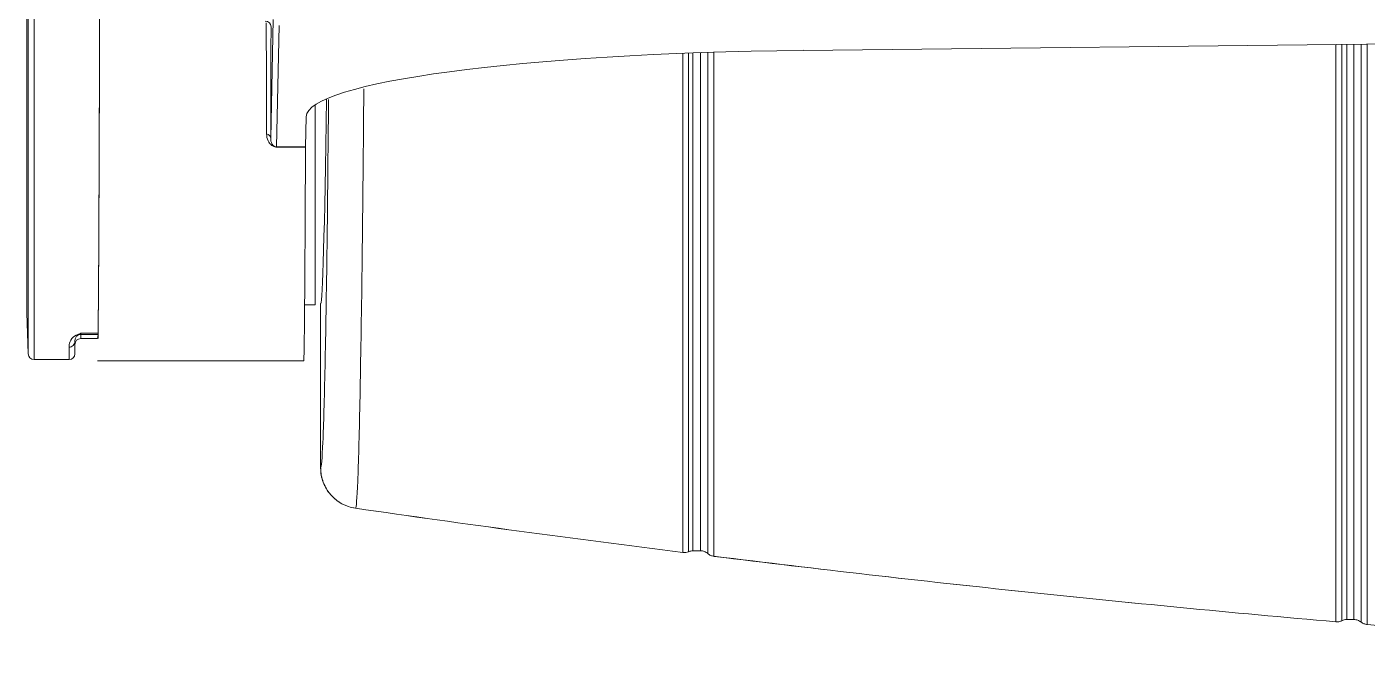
# Model space of a CAD drawing. Header units: inches. Extents: x -3 to 209, y -384 to 20.
# Drawn here: x 199.685 to 200.566, y -371.425 to -371.003 of the extents above; entities that cross this region are included whole.
import ezdxf

# ---------------------------------------------------------------- set-up
doc = ezdxf.new("R2010")
doc.units = ezdxf.units.IN
doc.header["$MEASUREMENT"] = 0
doc.layers.add('HVAC-Equipos', color=3, linetype='Continuous')

# ---------------------------------------------------------------- blocks, each defined once
blk = doc.blocks.new('td-100-silent')
at = {"lineweight": 0}
for p, q in [((0.04148, -0.104), (0.04148, 0.104)), ((0.04098, 0.10352), (0.04098, -0.10352)), ((0.04086, -0.09998), (0.04086, 0.09998)), ((0.06186, -0.08498), (0.06208, -0.07475)), ((0.06258, -0.07525), (0.06236, -0.08571)), ((0.2533, -0.07583), (0.10771, -0.0774)), ((0.15359, -0.12656), (0.15359, -0.0769)), ((0.1541, -0.0769), (0.1541, -0.12647)), ((0.15452, -0.07689), (0.15452, -0.12637)), ((0.15513, -0.12637), (0.15513, -0.07688)), ((0.15575, -0.12658), (0.15575, -0.07688)), ((0.15628, -0.07687), (0.15628, -0.12679)), ((0.09735, -0.12059), (0.09735, -0.07765)), ((0.09785, -0.07763), (0.09785, -0.12053)), ((0.09822, -0.07762), (0.09822, -0.12046)), ((0.09886, -0.12046), (0.09886, -0.0776)), ((0.09951, -0.12069), (0.09951, -0.07757)), ((0.10003, -0.07755), (0.10003, -0.12092)), ((0.0657, -0.08209), (0.0657, -0.0993)), ((0.06491, -0.08311), (0.06486, -0.08571)), ((0.06236, -0.08571), (0.06486, -0.08571)), ((0.06236, -0.08573), (0.06236, -0.08571)), ((0.06616, -0.11333), (0.06616, -0.09918)), ((0.04086, -0.09998), (0.04098, -0.10352)), ((0.06478, -0.0993), (0.0657, -0.0993)), ((0.045, -0.10244), (0.045, -0.1035)), ((0.0455, -0.10173), (0.04699, -0.10173)), ((0.0455, -0.10173), (0.0455, -0.10184)), ((0.04699, -0.10184), (0.0455, -0.10184)), ((0.0455, -0.10184), (0.0455, -0.1022)), ((0.04694, -0.1022), (0.0455, -0.1022)), ((0.04699, -0.10184), (0.04694, -0.1022)), ((0.0445, -0.104), (0.0445, -0.10293)), ((0.04148, -0.104), (0.04252, -0.104)), ((0.0445, -0.104), (0.04252, -0.104)), ((0.04694, -0.1041), (0.0647, -0.1041)), ((0.09886, -0.12046), (0.09822, -0.12046)), ((0.09886, -0.12046), (0.09822, -0.12046)), ((0.15452, -0.12637), (0.15513, -0.12637)), ((0.15514, -0.12637), (0.15452, -0.12637))]:
    blk.add_line(p, q, dxfattribs=at)
blk.add_arc((0.04148, -0.1035), 0.0005, 182, 270, dxfattribs=at)
at = {"lineweight": 0, "extrusion": (0, 0, -1)}
blk.add_arc((-0.0445, -0.1035), 0.0005, 180, 270, dxfattribs=at)
at = {"lineweight": 0}
for centre, major_axis, ratio, start_param, end_param in [((0.04694, 0), (0, 0.1041), 0.002618, 3.332966, 6.091844), ((0.04694, 0), (0, -0.104), 0.002618, 0.209374, 2.932219), ((0.06139, -0.07538), (0.000479, -0.000144), 0.999958, 0.291485, 1.862235), ((0.0617, 0), (0, -0.1045), 0.002618, 0.621123, 0.765112), ((0.11179, -0.08313), (0.04688, 0), 0.122785, 1.658063, 3.138975), ((0.06616, 0), (0, -0.09918), 0.008727, 0.005041, 0.604981), ((0.06136, -0.08498), (0.0005, -0.000002), 0.813224, 0.004499, 1.277175), ((0.0647, 0), (0, 0.1041), 0.002618, 3.141565, 3.744781), ((0.06486, -0.0862), (0, -0.0005), 0.002618, 3.263766, 3.466809), ((0.0445, -0.10244), (-0.0005, 0), 0.989759, 1.570796, 3.141593), ((0.0455, -0.1027), (0, -0.0005), 0.999848, 3.141593, 4.712389), ((0.04511, -0.10142), (-0.000212, 0.000453), 0.901147, 2.663164, 3.104563), ((0.0455, -0.10234), (0.0005, 0), 0.999848, 1.570796, 1.974557), ((0.04699, -0.09684), (0, -0.005), 0.002618, 0.017453, 0.209374)]:
    blk.add_ellipse(centre, major_axis=major_axis, ratio=ratio, start_param=start_param, end_param=end_param, dxfattribs=at)
for points, knots in [([(0.06148, -0.07502), (0.06148, -0.07589), (0.06148, -0.07674), (0.06149, -0.0784), (0.06149, -0.07922), (0.0615, -0.08161), (0.0615, -0.08314), (0.06151, -0.08459)], [0, 0, 0, 0, 0.25, 0.25, 0.5, 0.5, 1, 1, 1, 1]), ([(0.06987, -0.0807), (0.06987, -0.08124), (0.06987, -0.08178), (0.06982, -0.0877), (0.06977, -0.09264), (0.06966, -0.10114), (0.0696, -0.10475), (0.06948, -0.11065), (0.06942, -0.11293), (0.06929, -0.11598), (0.06923, -0.11677), (0.06916, -0.11679)], [0, 0, 0, 0, 0.024152, 0.024152, 0.268114, 0.268114, 0.512076, 0.512076, 0.756038, 0.756038, 1, 1, 1, 1]), ([(0.06616, -0.11333), (0.06623, -0.11331), (0.06629, -0.11255), (0.06642, -0.10964), (0.06648, -0.10745), (0.0666, -0.10175), (0.06666, -0.09826), (0.06676, -0.09046), (0.0668, -0.08623), (0.06684, -0.08164)], [0, 0, 0, 0, 0.25669, 0.25669, 0.51338, 0.51338, 0.77007, 0.77007, 1, 1, 1, 1]), ([(0.06151, -0.08459), (0.06151, -0.08479), (0.06155, -0.08499), (0.06163, -0.08517), (0.06168, -0.08526), (0.06173, -0.08536), (0.06181, -0.08544), (0.06186, -0.08551), (0.06193, -0.08557), (0.06202, -0.08562), (0.06205, -0.08564), (0.0621, -0.08567), (0.06214, -0.08568), (0.06219, -0.0857), (0.06224, -0.08572), (0.06229, -0.08572), (0.06231, -0.08572), (0.06234, -0.08573), (0.06236, -0.08573)], [0, 0, 0, 0, 0.442537, 0.442537, 0.442537, 0.661864, 0.661864, 0.661864, 0.827953, 0.827953, 0.827953, 0.899841, 0.899841, 0.899841, 0.973172, 0.973172, 0.973172, 1, 1, 1, 1]), ([(0.06186, -0.08498), (0.06186, -0.08514), (0.06189, -0.08529), (0.06197, -0.08544), (0.06199, -0.08548), (0.06202, -0.08552), (0.06205, -0.08555), (0.06208, -0.08559), (0.06211, -0.08562), (0.06216, -0.08565), (0.06218, -0.08566), (0.06221, -0.08568), (0.06224, -0.08569), (0.06225, -0.08569), (0.06227, -0.0857), (0.06229, -0.0857), (0.0623, -0.0857), (0.06232, -0.08571), (0.06234, -0.08571), (0.06234, -0.08571), (0.06235, -0.08571), (0.06236, -0.08571)], [0, 0, 0, 0, 0.592708, 0.592708, 0.592708, 0.738597, 0.738597, 0.738597, 0.873733, 0.873733, 0.873733, 0.937882, 0.937882, 0.937882, 0.965726, 0.965726, 0.965726, 0.990945, 0.990945, 0.990945, 1, 1, 1, 1]), ([(0.06236, -0.08573), (0.06269, -0.08573), (0.06302, -0.08573), (0.06336, -0.08573), (0.06386, -0.08573), (0.06436, -0.08573), (0.06486, -0.08573)], [0, 0, 0, 0, 0.400009, 0.400009, 0.400009, 1, 1, 1, 1]), ([(0.0445, -0.10293), (0.0445, -0.10279), (0.04452, -0.10263), (0.04466, -0.10229), (0.04471, -0.1021), (0.04511, -0.10191)], [0, 0, 0, 0, 0.5, 0.5, 1, 1, 1, 1]), ([(0.0453, -0.10188), (0.04519, -0.10193), (0.04516, -0.10199), (0.04512, -0.10204), (0.04506, -0.10212), (0.04504, -0.1022), (0.04502, -0.10227), (0.04501, -0.10233), (0.045, -0.10239), (0.045, -0.10244)], [0, 0, 0, 0, 0.261266, 0.261266, 0.261266, 0.657489, 0.657489, 0.657489, 1, 1, 1, 1]), ([(0.06916, -0.11679), (0.06895, -0.11676), (0.06875, -0.11671), (0.06846, -0.11661), (0.06836, -0.11658), (0.06817, -0.11649), (0.06807, -0.11645), (0.0678, -0.1163), (0.06763, -0.11618), (0.06738, -0.11599), (0.06731, -0.11592), (0.06716, -0.11577), (0.06708, -0.1157), (0.06688, -0.11546), (0.06676, -0.11529), (0.0666, -0.11503), (0.06655, -0.11493), (0.06646, -0.11474), (0.06642, -0.11465), (0.06631, -0.11436), (0.06625, -0.11416), (0.06618, -0.11375), (0.06616, -0.11354), (0.06616, -0.11333)], [0, 0, 0, 0, 0.125, 0.125, 0.1875, 0.1875, 0.25, 0.25, 0.375, 0.375, 0.4375, 0.4375, 0.5, 0.5, 0.625, 0.625, 0.6875, 0.6875, 0.75, 0.75, 0.875, 0.875, 1, 1, 1, 1]), ([(0.06617, -0.11333), (0.06617, -0.11354), (0.06618, -0.11374), (0.06624, -0.11405), (0.06626, -0.11415), (0.06632, -0.11435), (0.06635, -0.11445), (0.06646, -0.11475), (0.06655, -0.11493), (0.06671, -0.1152), (0.06676, -0.11529), (0.06689, -0.11546), (0.06695, -0.11554), (0.06716, -0.11578), (0.06731, -0.11592), (0.06755, -0.11612), (0.06763, -0.11618), (0.0678, -0.11629), (0.06789, -0.11635), (0.06817, -0.1165), (0.06836, -0.11658), (0.06875, -0.11671), (0.06896, -0.11676), (0.06917, -0.11679)], [0, 0, 0, 0, 0.125, 0.125, 0.1875, 0.1875, 0.25, 0.25, 0.375, 0.375, 0.4375, 0.4375, 0.5, 0.5, 0.625, 0.625, 0.6875, 0.6875, 0.75, 0.75, 0.875, 0.875, 1, 1, 1, 1]), ([(0.09735, -0.12059), (0.09265, -0.12), (0.08795, -0.11939), (0.07855, -0.11812), (0.07385, -0.11747), (0.06916, -0.11679)], [0, 0, 0, 0, 0.5, 0.5, 1, 1, 1, 1]), ([(0.06917, -0.11679), (0.07386, -0.11747), (0.07855, -0.11813), (0.08795, -0.11939), (0.09265, -0.12), (0.09735, -0.12059)], [0, 0, 0, 0, 0.5, 0.5, 1, 1, 1, 1]), ([(0.09785, -0.12053), (0.09777, -0.12056), (0.09769, -0.12058), (0.09752, -0.1206), (0.09743, -0.1206), (0.09735, -0.12059)], [0, 0, 0, 0, 0.5, 0.5, 1, 1, 1, 1]), ([(0.09822, -0.12046), (0.09816, -0.12046), (0.09809, -0.12046), (0.09797, -0.12049), (0.09791, -0.1205), (0.09785, -0.12053)], [0, 0, 0, 0, 0.5, 0.5, 1, 1, 1, 1]), ([(0.09951, -0.12069), (0.09946, -0.12066), (0.09941, -0.12062), (0.09931, -0.12056), (0.09926, -0.12054), (0.09915, -0.1205), (0.09909, -0.12048), (0.09898, -0.12046), (0.09892, -0.12046), (0.09886, -0.12046)], [0, 0, 0, 0, 0.25, 0.25, 0.5, 0.5, 0.75, 0.75, 1, 1, 1, 1]), ([(0.10003, -0.12092), (0.09993, -0.12091), (0.09984, -0.12089), (0.09971, -0.12083), (0.09966, -0.12081), (0.09958, -0.12075), (0.09954, -0.12073), (0.09951, -0.12069)], [0, 0, 0, 0, 0.5, 0.5, 0.75, 0.75, 1, 1, 1, 1]), ([(0.15359, -0.12656), (0.14465, -0.12578), (0.13572, -0.12492), (0.11785, -0.12304), (0.10893, -0.12202), (0.10003, -0.12092)], [0, 0, 0, 0, 0.5, 0.5, 1, 1, 1, 1]), ([(0.10004, -0.12093), (0.10894, -0.12202), (0.11786, -0.12304), (0.13572, -0.12492), (0.14465, -0.12578), (0.15359, -0.12656)], [0, 0, 0, 0, 0.5, 0.5, 1, 1, 1, 1]), ([(0.1541, -0.12647), (0.15402, -0.12651), (0.15393, -0.12653), (0.15381, -0.12656), (0.15376, -0.12656), (0.15367, -0.12656), (0.15363, -0.12656), (0.15359, -0.12656)], [0, 0, 0, 0, 0.5, 0.5, 0.75, 0.75, 1, 1, 1, 1]), ([(0.15452, -0.12637), (0.15445, -0.12637), (0.15437, -0.12638), (0.15423, -0.12641), (0.15416, -0.12644), (0.1541, -0.12647)], [0, 0, 0, 0, 0.5, 0.5, 1, 1, 1, 1]), ([(0.15575, -0.12658), (0.15571, -0.12655), (0.15566, -0.12652), (0.15556, -0.12647), (0.15551, -0.12645), (0.15541, -0.12641), (0.15535, -0.1264), (0.15525, -0.12638), (0.15519, -0.12637), (0.15513, -0.12637)], [0, 0, 0, 0, 0.25, 0.25, 0.5, 0.5, 0.75, 0.75, 1, 1, 1, 1]), ([(0.15628, -0.12679), (0.15618, -0.12678), (0.15609, -0.12676), (0.15595, -0.12671), (0.15591, -0.12669), (0.15583, -0.12664), (0.15579, -0.12661), (0.15575, -0.12658)], [0, 0, 0, 0, 0.5, 0.5, 0.75, 0.75, 1, 1, 1, 1]), ([(0.21482, -0.13064), (0.20506, -0.13019), (0.1953, -0.12964), (0.17577, -0.12836), (0.16601, -0.12762), (0.15628, -0.12679)], [0, 0, 0, 0, 0.5, 0.5, 1, 1, 1, 1])]:
    blk.add_open_spline(points, degree=3, knots=knots, dxfattribs=at)
for points in [[(0.04511, -0.10191), (0.04523, -0.10185), (0.04537, -0.10179), (0.0455, -0.10173)], [(0.0455, -0.10173), (0.04543, -0.1018), (0.04537, -0.10184), (0.0453, -0.10188)]]:
    blk.add_open_spline(points, degree=3, dxfattribs=at)

msp = doc.modelspace()

# ---------------------------------------------------------------- block references
at = {"layer": 'HVAC-Equipos', "xscale": 7.637981917704027, "yscale": 7.637981917704027, "zscale": 7.637981917704027}
msp.add_blockref('td-100-silent', (199.37267, -370.42759), dxfattribs=at)

doc.saveas('drawing.dxf')
